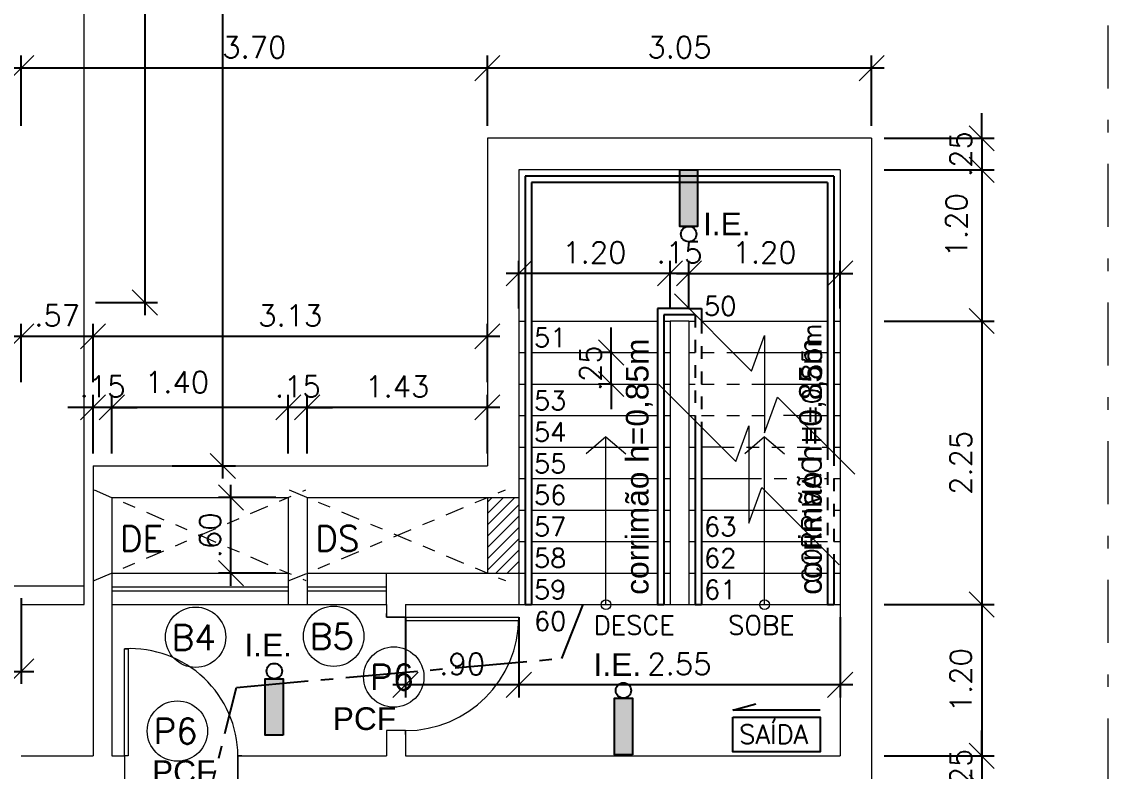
# Model space of a CAD drawing. Header units: millimetres. Extents: x 521 to 1055, y 261 to 520.
# Drawn here: x 581.69 to 590.32, y 403.77 to 409.72 of the extents above; entities that cross this region are included whole.
import ezdxf

# ---------------------------------------------------------------- set-up
doc = ezdxf.new("R2010")
doc.units = ezdxf.units.MM
for name, pattern in [('CENTER2', [28.575, 19.05, -3.175, 3.175, -3.175]), ('CONTINU', [0]), ('DASHDOT', [1, 0.5, -0.25, 0, -0.25]), ('DASHDOTX2', [2, 1, -0.5, 0, -0.5])]:
    doc.linetypes.add(name, pattern=pattern)
doc.layers.add('0.1', color=8, linetype='Continuous', lineweight=13)
doc.layers.add('ppci', color=8, linetype='Continuous')
doc.styles.add('80X50', font='romans.shx')
doc.styles.add('ROMANS', font='romans')
doc.styles.get("Standard").update_dxf_attribs({"font": 'romans.shx'})
doc.styles.add('STYLE1', font='sanss___.ttf')
doc.dimstyles.new('Fares Eng - 50', dxfattribs={"dimscale": 2, "dimtxt": 0.085, "dimasz": 0.1, "dimexe": 0.05, "dimexo": 0.05, "dimgap": 0.04, "dimtad": 1, "dimzin": 4, "dimdsep": 46, "dimtxsty": 'ROMANS', "dimblk1": 'OBLIQUE', "dimblk2": 'OBLIQUE', "dimsah": 1, "dimcen": 0.05, "dimdle": 0.05, "dimclrd": 8, "dimclre": 8, "dimclrt": 8, "dimaunit": 1, "dimadec": 0, "dimazin": 0, "dimtfac": 1, "dimtix": 1, "dimtmove": 2, "dimatfit": 0, "dimldrblk": 'OPEN90', "dimfxl": 1, "dimtolj": 1, "dimtzin": 0, "dimarcsym": 0})

# ---------------------------------------------------------------- blocks, each defined once
blk = doc.blocks.new('P90')
for points in [[(0.075, 0.93), (0.075, 0.9), (-0.075, 0.9), (-0.075, 0.93)], [(0.075, -0.03), (0.075, 0), (-0.075, 0), (-0.075, -0.03)]]:
    blk.add_lwpolyline(points)
blk.add_lwpolyline([(0.975, 0.87), (0.075, 0.87), (0.075, 0.9), (0.975, 0.9)], close=True)
at = {"color": 8}
blk.add_arc((0.075, 0.9), 0.9, 270, 0, dxfattribs=at)
blk = doc.blocks.new('_OBLIQUE')
at = {"color": 0, "linetype": 'ByBlock'}
blk.add_line((-0.5, -0.5), (0.5, 0.5), dxfattribs=at)
blk = doc.blocks.new('*D858')
at = {"layer": '0.1', "color": 8, "linetype": 'CONTINU', "lineweight": -2, "transparency": 16777216}
for p, q in [((589.3113, 408.7965), (589.3113, 408.9965)), ((588.5377, 408.7965), (589.4113, 408.7965)), ((589.3113, 408.7965), (589.3113, 408.5465)), ((588.5377, 408.5465), (589.4113, 408.5465)), ((589.3113, 408.5465), (589.3113, 408.3465))]:
    blk.add_line(p, q, dxfattribs=at)
at = {"layer": 'DEFPOINTS', "color": 0, "linetype": 'CONTINU', "lineweight": -2, "transparency": 16777216}
for p in [(588.4377, 408.7965), (588.4377, 408.5465), (589.3113, 408.5465)]:
    blk.add_point(p, dxfattribs=at)
at = {"layer": '0.1', "color": 8, "linetype": 'CONTINU', "lineweight": -2, "transparency": 16777216, "xscale": 0.2, "yscale": 0.2, "zscale": 0.2}
for p, rotation in [((589.3113, 408.7965), 270), ((589.3113, 408.5465), 90)]:
    blk.add_blockref('_OBLIQUE', p, dxfattribs=dict(at, rotation=rotation))
at = {"layer": '0.1', "color": 8, "linetype": 'CONTINU', "transparency": 16777216, "insert": (589.1463, 408.6715), "char_height": 0.17, "attachment_point": 5, "rotation": 90, "style": 'ROMANS'}
blk.add_mtext('\\A1;.25', dxfattribs=at)
blk = doc.blocks.new('_Open90')
at = {"color": 0, "linetype": 'ByBlock', "lineweight": -2}
for p, q in [((-0.5, 0.5), (0, 0)), ((0, 0), (-1, 0)), ((0, 0), (-0.5, -0.5))]:
    blk.add_line(p, q, dxfattribs=at)
blk = doc.blocks.new('*D859')
at = {"layer": '0.1', "color": 8, "linetype": 'CONTINU', "lineweight": -2, "transparency": 16777216}
for p, q in [((589.3113, 408.6465), (589.3113, 407.2465)), ((588.5377, 408.5465), (589.4113, 408.5465)), ((588.5377, 407.3465), (589.4113, 407.3465))]:
    blk.add_line(p, q, dxfattribs=at)
at = {"layer": 'DEFPOINTS', "color": 0, "linetype": 'CONTINU', "lineweight": -2, "transparency": 16777216}
for p in [(588.4377, 408.5465), (588.4377, 407.3465), (589.3113, 407.3465)]:
    blk.add_point(p, dxfattribs=at)
at = {"layer": '0.1', "color": 8, "linetype": 'CONTINU', "lineweight": -2, "transparency": 16777216, "xscale": 0.2, "yscale": 0.2, "zscale": 0.2}
for p, rotation in [((589.3113, 408.5465), 90), ((589.3113, 407.3465), 270)]:
    blk.add_blockref('_OBLIQUE', p, dxfattribs=dict(at, rotation=rotation))
at = {"layer": '0.1', "color": 8, "linetype": 'CONTINU', "transparency": 16777216, "insert": (589.1113, 408.1062), "char_height": 0.17, "attachment_point": 5, "rotation": 90, "style": 'ROMANS'}
blk.add_mtext('\\A1;1.20', dxfattribs=at)
blk = doc.blocks.new('*D860')
at = {"layer": '0.1', "color": 8, "linetype": 'CONTINU', "lineweight": -2, "transparency": 16777216}
for p, q in [((589.3113, 407.4465), (589.3113, 404.9965)), ((588.5377, 407.3465), (589.4113, 407.3465)), ((588.5377, 405.0965), (589.4113, 405.0965))]:
    blk.add_line(p, q, dxfattribs=at)
at = {"layer": 'DEFPOINTS', "color": 0, "linetype": 'CONTINU', "lineweight": -2, "transparency": 16777216}
for p in [(588.4377, 407.3465), (588.4377, 405.0965), (589.3113, 405.0965)]:
    blk.add_point(p, dxfattribs=at)
at = {"layer": '0.1', "color": 8, "linetype": 'CONTINU', "lineweight": -2, "transparency": 16777216, "xscale": 0.2, "yscale": 0.2, "zscale": 0.2}
for p, rotation in [((589.3113, 407.3465), 90), ((589.3113, 405.0965), 270)]:
    blk.add_blockref('_OBLIQUE', p, dxfattribs=dict(at, rotation=rotation))
at = {"layer": '0.1', "color": 8, "linetype": 'CONTINU', "transparency": 16777216, "insert": (589.1463, 406.2215), "char_height": 0.17, "attachment_point": 5, "rotation": 90, "style": 'ROMANS'}
blk.add_mtext('\\A1;2.25', dxfattribs=at)
blk = doc.blocks.new('*D861')
at = {"layer": '0.1', "color": 8, "linetype": 'CONTINU', "lineweight": -2, "transparency": 16777216}
for p, q in [((589.3113, 405.1965), (589.3113, 403.7965)), ((588.5377, 405.0965), (589.4113, 405.0965)), ((588.5377, 403.8965), (589.4113, 403.8965))]:
    blk.add_line(p, q, dxfattribs=at)
at = {"layer": 'DEFPOINTS', "color": 0, "linetype": 'CONTINU', "lineweight": -2, "transparency": 16777216}
for p in [(588.4377, 405.0965), (588.4377, 403.8965), (589.3113, 403.8965)]:
    blk.add_point(p, dxfattribs=at)
at = {"layer": '0.1', "color": 8, "linetype": 'CONTINU', "lineweight": -2, "transparency": 16777216, "xscale": 0.2, "yscale": 0.2, "zscale": 0.2}
for p, rotation in [((589.3113, 405.0965), 90), ((589.3113, 403.8965), 270)]:
    blk.add_blockref('_OBLIQUE', p, dxfattribs=dict(at, rotation=rotation))
at = {"layer": '0.1', "color": 8, "linetype": 'CONTINU', "transparency": 16777216, "insert": (589.1463, 404.4965), "char_height": 0.17, "attachment_point": 5, "rotation": 90, "style": 'ROMANS'}
blk.add_mtext('\\A1;1.20', dxfattribs=at)
blk = doc.blocks.new('*D862')
at = {"layer": '0.1', "color": 8, "linetype": 'CONTINU', "lineweight": -2, "transparency": 16777216}
for p, q in [((589.3113, 403.8965), (589.3113, 404.0965)), ((588.5377, 403.8965), (589.4113, 403.8965)), ((589.3113, 403.8965), (589.3113, 403.6465)), ((588.5377, 403.6465), (589.4113, 403.6465)), ((589.3113, 403.6465), (589.3113, 403.4465))]:
    blk.add_line(p, q, dxfattribs=at)
at = {"layer": 'DEFPOINTS', "color": 0, "linetype": 'CONTINU', "lineweight": -2, "transparency": 16777216}
for p in [(588.4377, 403.8965), (588.4377, 403.6465), (589.3113, 403.6465)]:
    blk.add_point(p, dxfattribs=at)
at = {"layer": '0.1', "color": 8, "linetype": 'CONTINU', "lineweight": -2, "transparency": 16777216, "xscale": 0.2, "yscale": 0.2, "zscale": 0.2}
for p, rotation in [((589.3113, 403.8965), 270), ((589.3113, 403.6465), 90)]:
    blk.add_blockref('_OBLIQUE', p, dxfattribs=dict(at, rotation=rotation))
at = {"layer": '0.1', "color": 8, "linetype": 'CONTINU', "transparency": 16777216, "insert": (589.1463, 403.7715), "char_height": 0.17, "attachment_point": 5, "rotation": 90, "style": 'ROMANS'}
blk.add_mtext('\\A1;.25', dxfattribs=at)
blk = doc.blocks.new('*D970')
at = {"layer": '0.1', "color": 8, "linetype": 'CONTINU', "lineweight": -2, "transparency": 16777216}
for p, q in [((585.6377, 407.4465), (585.6377, 407.825)), ((586.8377, 407.4465), (586.8377, 407.825)), ((586.9377, 407.725), (585.5377, 407.725))]:
    blk.add_line(p, q, dxfattribs=at)
at = {"layer": 'DEFPOINTS', "color": 0, "linetype": 'CONTINU', "lineweight": -2, "transparency": 16777216}
for p in [(585.6377, 407.725), (585.6377, 407.3465), (586.8377, 407.3465)]:
    blk.add_point(p, dxfattribs=at)
at = {"layer": '0.1', "color": 8, "linetype": 'CONTINU', "lineweight": -2, "transparency": 16777216, "xscale": 0.2, "yscale": 0.2, "zscale": 0.2, "rotation": 180}
blk.add_blockref('_OBLIQUE', (585.6377, 407.725), dxfattribs=at)
at = {"layer": '0.1', "color": 8, "linetype": 'CONTINU', "lineweight": -2, "transparency": 16777216, "xscale": 0.2, "yscale": 0.2, "zscale": 0.2}
blk.add_blockref('_OBLIQUE', (586.8377, 407.725), dxfattribs=at)
at = {"layer": '0.1', "color": 8, "linetype": 'CONTINU', "transparency": 16777216, "insert": (586.2377, 407.89), "char_height": 0.17, "attachment_point": 5, "style": 'ROMANS'}
blk.add_mtext('\\A1;1.20', dxfattribs=at)
blk = doc.blocks.new('*D971')
at = {"layer": '0.1', "color": 8, "linetype": 'CONTINU', "lineweight": -2, "transparency": 16777216}
for p, q in [((586.8377, 407.4465), (586.8377, 407.825)), ((586.9877, 407.4465), (586.9877, 407.825)), ((586.8377, 407.725), (586.6377, 407.725)), ((586.9877, 407.725), (586.8377, 407.725)), ((586.9877, 407.725), (587.1877, 407.725))]:
    blk.add_line(p, q, dxfattribs=at)
at = {"layer": 'DEFPOINTS', "color": 0, "linetype": 'CONTINU', "lineweight": -2, "transparency": 16777216}
for p in [(586.8377, 407.725), (586.8377, 407.3465), (586.9877, 407.3465)]:
    blk.add_point(p, dxfattribs=at)
at = {"layer": '0.1', "color": 8, "linetype": 'CONTINU', "lineweight": -2, "transparency": 16777216, "xscale": 0.2, "yscale": 0.2, "zscale": 0.2}
blk.add_blockref('_OBLIQUE', (586.8377, 407.725), dxfattribs=at)
at = {"layer": '0.1', "color": 8, "linetype": 'CONTINU', "lineweight": -2, "transparency": 16777216, "xscale": 0.2, "yscale": 0.2, "zscale": 0.2, "rotation": 180}
blk.add_blockref('_OBLIQUE', (586.9877, 407.725), dxfattribs=at)
at = {"layer": '0.1', "color": 8, "linetype": 'CONTINU', "transparency": 16777216, "insert": (586.9127, 407.89), "char_height": 0.17, "attachment_point": 5, "style": 'ROMANS'}
blk.add_mtext('\\A1;.15', dxfattribs=at)
blk = doc.blocks.new('*D972')
at = {"layer": '0.1', "color": 8, "linetype": 'CONTINU', "lineweight": -2, "transparency": 16777216}
for p, q in [((586.9877, 407.4465), (586.9877, 407.825)), ((588.1877, 407.4465), (588.1877, 407.825)), ((586.8877, 407.725), (588.2877, 407.725))]:
    blk.add_line(p, q, dxfattribs=at)
at = {"layer": 'DEFPOINTS', "color": 0, "linetype": 'CONTINU', "lineweight": -2, "transparency": 16777216}
for p in [(588.1877, 407.725), (586.9877, 407.3465), (588.1877, 407.3465)]:
    blk.add_point(p, dxfattribs=at)
at = {"layer": '0.1', "color": 8, "linetype": 'CONTINU', "lineweight": -2, "transparency": 16777216, "xscale": 0.2, "yscale": 0.2, "zscale": 0.2, "rotation": 180}
blk.add_blockref('_OBLIQUE', (586.9877, 407.725), dxfattribs=at)
at = {"layer": '0.1', "color": 8, "linetype": 'CONTINU', "lineweight": -2, "transparency": 16777216, "xscale": 0.2, "yscale": 0.2, "zscale": 0.2}
blk.add_blockref('_OBLIQUE', (588.1877, 407.725), dxfattribs=at)
at = {"layer": '0.1', "color": 8, "linetype": 'CONTINU', "transparency": 16777216, "insert": (587.5877, 407.89), "char_height": 0.17, "attachment_point": 5, "style": 'ROMANS'}
blk.add_mtext('\\A1;1.20', dxfattribs=at)
blk = doc.blocks.new('*D868')
at = {"layer": '0.1', "color": 8, "lineweight": -2, "transparency": 16777216}
for p, q in [((586.3708, 407.0965), (586.3708, 407.2965)), ((586.3782, 407.0965), (586.2708, 407.0965)), ((586.3708, 406.8465), (586.3708, 407.0965)), ((586.3782, 406.8465), (586.2708, 406.8465)), ((586.3708, 406.8465), (586.3708, 406.6465))]:
    blk.add_line(p, q, dxfattribs=at)
at = {"layer": 'DEFPOINTS', "color": 0, "lineweight": -2, "transparency": 16777216}
for p in [(586.3708, 407.0965), (586.4782, 407.0965), (586.4782, 406.8465)]:
    blk.add_point(p, dxfattribs=at)
at = {"layer": '0.1', "color": 8, "lineweight": -2, "transparency": 16777216, "xscale": 0.2, "yscale": 0.2, "zscale": 0.2}
for p, rotation in [((586.3708, 407.0965), 270), ((586.3708, 406.8465), 90)]:
    blk.add_blockref('_OBLIQUE', p, dxfattribs=dict(at, rotation=rotation))
at = {"layer": '0.1', "color": 8, "transparency": 16777216, "insert": (586.2058, 406.9715), "char_height": 0.17, "attachment_point": 5, "rotation": 90, "style": 'ROMANS'}
blk.add_mtext('\\A1;.25', dxfattribs=at)
blk = doc.blocks.new('*D973')
at = {"layer": '0.1', "color": 8, "linetype": 'CONTINU', "lineweight": -2, "transparency": 16777216}
for p, q in [((585.6377, 404.9965), (585.6377, 404.36)), ((588.1877, 404.9965), (588.1877, 404.36)), ((588.2877, 404.46), (585.5377, 404.46))]:
    blk.add_line(p, q, dxfattribs=at)
at = {"layer": 'DEFPOINTS', "color": 0, "linetype": 'CONTINU', "lineweight": -2, "transparency": 16777216}
for p in [(585.6377, 405.0965), (588.1877, 405.0965), (585.6377, 404.46)]:
    blk.add_point(p, dxfattribs=at)
at = {"layer": '0.1', "color": 8, "linetype": 'CONTINU', "lineweight": -2, "transparency": 16777216, "xscale": 0.2, "yscale": 0.2, "zscale": 0.2, "rotation": 180}
blk.add_blockref('_OBLIQUE', (585.6377, 404.46), dxfattribs=at)
at = {"layer": '0.1', "color": 8, "linetype": 'CONTINU', "lineweight": -2, "transparency": 16777216, "xscale": 0.2, "yscale": 0.2, "zscale": 0.2}
blk.add_blockref('_OBLIQUE', (588.1877, 404.46), dxfattribs=at)
at = {"layer": '0.1', "color": 8, "linetype": 'CONTINU', "transparency": 16777216, "insert": (586.9127, 404.625), "char_height": 0.17, "attachment_point": 5, "style": 'ROMANS'}
blk.add_mtext('\\A1;2.55', dxfattribs=at)
blk = doc.blocks.new('*D974')
at = {"layer": '0.1', "color": 8, "linetype": 'CONTINU', "lineweight": -2, "transparency": 16777216}
for p, q in [((584.7377, 404.9965), (584.7377, 404.36)), ((585.6377, 404.9965), (585.6377, 404.36)), ((585.7377, 404.46), (584.6377, 404.46))]:
    blk.add_line(p, q, dxfattribs=at)
at = {"layer": 'DEFPOINTS', "color": 0, "linetype": 'CONTINU', "lineweight": -2, "transparency": 16777216}
for p in [(584.7377, 405.0965), (585.6377, 405.0965), (584.7377, 404.46)]:
    blk.add_point(p, dxfattribs=at)
at = {"layer": '0.1', "color": 8, "linetype": 'CONTINU', "lineweight": -2, "transparency": 16777216, "xscale": 0.2, "yscale": 0.2, "zscale": 0.2, "rotation": 180}
blk.add_blockref('_OBLIQUE', (584.7377, 404.46), dxfattribs=at)
at = {"layer": '0.1', "color": 8, "linetype": 'CONTINU', "lineweight": -2, "transparency": 16777216, "xscale": 0.2, "yscale": 0.2, "zscale": 0.2}
blk.add_blockref('_OBLIQUE', (585.6377, 404.46), dxfattribs=at)
at = {"layer": '0.1', "color": 8, "linetype": 'CONTINU', "transparency": 16777216, "insert": (585.1877, 404.625), "char_height": 0.17, "attachment_point": 5, "style": 'ROMANS'}
blk.add_mtext('\\A1;.90', dxfattribs=at)
blk = doc.blocks.new('P90 - parede 25cm')
for points in [[(-0.125, 0.93), (-0.125, 0.9), (0.125, 0.9), (0.125, 0.93)], [(-0.125, -0.03), (-0.125, 0), (0.125, 0), (0.125, -0.03)]]:
    blk.add_lwpolyline(points)
blk.add_lwpolyline([(-0.975, 0.03), (-0.125, 0.03), (-0.125, 0), (-0.975, 0)], close=True)
at = {"color": 8}
blk.add_arc((-0.1175, 0.0415), 0.8585, 90.50075, 182.77241, dxfattribs=at)
blk = doc.blocks.new('*D915')
at = {"layer": '0.1', "color": 8, "linetype": 'CONTINU', "lineweight": -2, "transparency": 16777216}
for p, q in [((580.6877, 405.1465), (580.6877, 404.4665)), ((581.6877, 405.1465), (581.6877, 404.4665)), ((580.5877, 404.5665), (581.7877, 404.5665))]:
    blk.add_line(p, q, dxfattribs=at)
at = {"layer": 'DEFPOINTS', "color": 0, "linetype": 'CONTINU', "lineweight": -2, "transparency": 16777216}
for p in [(580.6877, 405.2465), (581.6877, 405.2465), (581.6877, 404.5665)]:
    blk.add_point(p, dxfattribs=at)
at = {"layer": '0.1', "color": 8, "linetype": 'CONTINU', "lineweight": -2, "transparency": 16777216, "xscale": 0.2, "yscale": 0.2, "zscale": 0.2, "rotation": 180}
blk.add_blockref('_OBLIQUE', (580.6877, 404.5665), dxfattribs=at)
at = {"layer": '0.1', "color": 8, "linetype": 'CONTINU', "lineweight": -2, "transparency": 16777216, "xscale": 0.2, "yscale": 0.2, "zscale": 0.2}
blk.add_blockref('_OBLIQUE', (581.6877, 404.5665), dxfattribs=at)
at = {"layer": '0.1', "color": 8, "linetype": 'CONTINU', "transparency": 16777216, "insert": (581.1877, 404.7315), "char_height": 0.17, "attachment_point": 5, "style": 'ROMANS'}
blk.add_mtext('\\A1;1.00', dxfattribs=at)
blk = doc.blocks.new('*D932')
at = {"layer": '0.1', "color": 8, "linetype": 'CONTINU', "lineweight": -2, "transparency": 16777216}
for p, q in [((585.3877, 408.8965), (585.3877, 409.4536)), ((588.4377, 408.8965), (588.4377, 409.4536)), ((588.5377, 409.3536), (585.2877, 409.3536))]:
    blk.add_line(p, q, dxfattribs=at)
at = {"layer": 'DEFPOINTS', "color": 0, "linetype": 'CONTINU', "lineweight": -2, "transparency": 16777216}
for p in [(585.3877, 409.3536), (585.3877, 408.7965), (588.4377, 408.7965)]:
    blk.add_point(p, dxfattribs=at)
at = {"layer": '0.1', "color": 8, "linetype": 'CONTINU', "lineweight": -2, "transparency": 16777216, "xscale": 0.2, "yscale": 0.2, "zscale": 0.2, "rotation": 180}
blk.add_blockref('_OBLIQUE', (585.3877, 409.3536), dxfattribs=at)
at = {"layer": '0.1', "color": 8, "linetype": 'CONTINU', "lineweight": -2, "transparency": 16777216, "xscale": 0.2, "yscale": 0.2, "zscale": 0.2}
blk.add_blockref('_OBLIQUE', (588.4377, 409.3536), dxfattribs=at)
at = {"layer": '0.1', "color": 8, "linetype": 'CONTINU', "transparency": 16777216, "insert": (586.9127, 409.5186), "char_height": 0.17, "attachment_point": 5, "style": 'ROMANS'}
blk.add_mtext('\\A1;3.05', dxfattribs=at)
blk = doc.blocks.new('*D933')
at = {"layer": '0.1', "color": 8, "linetype": 'CONTINU', "lineweight": -2, "transparency": 16777216}
for p, q in [((581.6877, 408.8965), (581.6877, 409.4536)), ((585.3877, 408.8965), (585.3877, 409.4536)), ((585.4877, 409.3536), (581.5877, 409.3536))]:
    blk.add_line(p, q, dxfattribs=at)
at = {"layer": 'DEFPOINTS', "color": 0, "linetype": 'CONTINU', "lineweight": -2, "transparency": 16777216}
for p in [(581.6877, 409.3536), (581.6877, 408.7965), (585.3877, 408.7965)]:
    blk.add_point(p, dxfattribs=at)
at = {"layer": '0.1', "color": 8, "linetype": 'CONTINU', "lineweight": -2, "transparency": 16777216, "xscale": 0.2, "yscale": 0.2, "zscale": 0.2, "rotation": 180}
blk.add_blockref('_OBLIQUE', (581.6877, 409.3536), dxfattribs=at)
at = {"layer": '0.1', "color": 8, "linetype": 'CONTINU', "lineweight": -2, "transparency": 16777216, "xscale": 0.2, "yscale": 0.2, "zscale": 0.2}
blk.add_blockref('_OBLIQUE', (585.3877, 409.3536), dxfattribs=at)
at = {"layer": '0.1', "color": 8, "linetype": 'CONTINU', "transparency": 16777216, "insert": (583.5377, 409.5186), "char_height": 0.17, "attachment_point": 5, "style": 'ROMANS'}
blk.add_mtext('\\A1;3.70', dxfattribs=at)
blk = doc.blocks.new('*D993')
at = {"layer": '0.1', "color": 8, "lineweight": -2, "transparency": 16777216}
for p, q in [((583.9577, 406.2965), (583.9577, 406.7616)), ((585.3877, 406.2965), (585.3877, 406.7616)), ((585.4877, 406.6616), (583.8577, 406.6616))]:
    blk.add_line(p, q, dxfattribs=at)
at = {"layer": 'DEFPOINTS', "color": 0, "lineweight": -2, "transparency": 16777216}
for p in [(583.9577, 406.6616), (583.9577, 406.1965), (585.3877, 406.1965)]:
    blk.add_point(p, dxfattribs=at)
at = {"layer": '0.1', "color": 8, "lineweight": -2, "transparency": 16777216, "xscale": 0.2, "yscale": 0.2, "zscale": 0.2, "rotation": 180}
blk.add_blockref('_OBLIQUE', (583.9577, 406.6616), dxfattribs=at)
at = {"layer": '0.1', "color": 8, "lineweight": -2, "transparency": 16777216, "xscale": 0.2, "yscale": 0.2, "zscale": 0.2}
blk.add_blockref('_OBLIQUE', (585.3877, 406.6616), dxfattribs=at)
at = {"layer": '0.1', "color": 8, "transparency": 16777216, "insert": (584.6727, 406.8266), "char_height": 0.17, "attachment_point": 5, "style": 'ROMANS'}
blk.add_mtext('\\A1;1.43', dxfattribs=at)
blk = doc.blocks.new('*D934')
at = {"layer": '0.1', "color": 8, "linetype": 'CONTINU', "lineweight": -2, "transparency": 16777216}
for p, q in [((583.8077, 406.2965), (583.8077, 406.7616)), ((583.9577, 406.2965), (583.9577, 406.7616)), ((583.8077, 406.6616), (583.6077, 406.6616)), ((583.9577, 406.6616), (583.8077, 406.6616)), ((583.9577, 406.6616), (584.1577, 406.6616))]:
    blk.add_line(p, q, dxfattribs=at)
at = {"layer": 'DEFPOINTS', "color": 0, "linetype": 'CONTINU', "lineweight": -2, "transparency": 16777216}
for p in [(583.8077, 406.6616), (583.8077, 406.1965), (583.9577, 406.1965)]:
    blk.add_point(p, dxfattribs=at)
at = {"layer": '0.1', "color": 8, "linetype": 'CONTINU', "lineweight": -2, "transparency": 16777216, "xscale": 0.2, "yscale": 0.2, "zscale": 0.2}
blk.add_blockref('_OBLIQUE', (583.8077, 406.6616), dxfattribs=at)
at = {"layer": '0.1', "color": 8, "linetype": 'CONTINU', "lineweight": -2, "transparency": 16777216, "xscale": 0.2, "yscale": 0.2, "zscale": 0.2, "rotation": 180}
blk.add_blockref('_OBLIQUE', (583.9577, 406.6616), dxfattribs=at)
at = {"layer": '0.1', "color": 8, "linetype": 'CONTINU', "transparency": 16777216, "insert": (583.8827, 406.8266), "char_height": 0.17, "attachment_point": 5, "style": 'ROMANS'}
blk.add_mtext('\\A1;.15', dxfattribs=at)
blk = doc.blocks.new('*D935')
at = {"layer": '0.1', "color": 8, "linetype": 'CONTINU', "lineweight": -2, "transparency": 16777216}
for p, q in [((582.4077, 406.2965), (582.4077, 406.7616)), ((583.8077, 406.2965), (583.8077, 406.7616)), ((583.9077, 406.6616), (582.3077, 406.6616))]:
    blk.add_line(p, q, dxfattribs=at)
at = {"layer": 'DEFPOINTS', "color": 0, "linetype": 'CONTINU', "lineweight": -2, "transparency": 16777216}
for p in [(582.4077, 406.6616), (582.4077, 406.1965), (583.8077, 406.1965)]:
    blk.add_point(p, dxfattribs=at)
at = {"layer": '0.1', "color": 8, "linetype": 'CONTINU', "lineweight": -2, "transparency": 16777216, "xscale": 0.2, "yscale": 0.2, "zscale": 0.2, "rotation": 180}
blk.add_blockref('_OBLIQUE', (582.4077, 406.6616), dxfattribs=at)
at = {"layer": '0.1', "color": 8, "linetype": 'CONTINU', "lineweight": -2, "transparency": 16777216, "xscale": 0.2, "yscale": 0.2, "zscale": 0.2}
blk.add_blockref('_OBLIQUE', (583.8077, 406.6616), dxfattribs=at)
at = {"layer": '0.1', "color": 8, "linetype": 'CONTINU', "transparency": 16777216, "insert": (582.9242, 406.8616), "char_height": 0.17, "attachment_point": 5, "style": 'ROMANS'}
blk.add_mtext('\\A1;1.40', dxfattribs=at)
blk = doc.blocks.new('*D994')
at = {"layer": '0.1', "color": 8, "linetype": 'CONTINU', "lineweight": -2, "transparency": 16777216}
for p, q in [((582.2577, 406.2965), (582.2577, 406.7616)), ((582.4077, 406.2965), (582.4077, 406.7616)), ((582.2577, 406.6616), (582.0577, 406.6616)), ((582.4077, 406.6616), (582.2577, 406.6616)), ((582.4077, 406.6616), (582.6077, 406.6616))]:
    blk.add_line(p, q, dxfattribs=at)
at = {"layer": 'DEFPOINTS', "color": 0, "linetype": 'CONTINU', "lineweight": -2, "transparency": 16777216}
for p in [(582.2577, 406.6616), (582.2577, 406.1965), (582.4077, 406.1965)]:
    blk.add_point(p, dxfattribs=at)
at = {"layer": '0.1', "color": 8, "linetype": 'CONTINU', "lineweight": -2, "transparency": 16777216, "xscale": 0.2, "yscale": 0.2, "zscale": 0.2}
blk.add_blockref('_OBLIQUE', (582.2577, 406.6616), dxfattribs=at)
at = {"layer": '0.1', "color": 8, "linetype": 'CONTINU', "lineweight": -2, "transparency": 16777216, "xscale": 0.2, "yscale": 0.2, "zscale": 0.2, "rotation": 180}
blk.add_blockref('_OBLIQUE', (582.4077, 406.6616), dxfattribs=at)
at = {"layer": '0.1', "color": 8, "linetype": 'CONTINU', "transparency": 16777216, "insert": (582.3327, 406.8266), "char_height": 0.17, "attachment_point": 5, "style": 'ROMANS'}
blk.add_mtext('\\A1;.15', dxfattribs=at)
blk = doc.blocks.new('*D939')
at = {"layer": '0.1', "color": 8, "linetype": 'CONTINU', "lineweight": -2, "transparency": 16777216}
for p, q in [((582.2577, 406.8616), (582.2577, 407.3247)), ((585.3877, 406.8616), (585.3877, 407.3247)), ((585.4877, 407.2247), (582.1577, 407.2247))]:
    blk.add_line(p, q, dxfattribs=at)
at = {"layer": 'DEFPOINTS', "color": 0, "linetype": 'CONTINU', "lineweight": -2, "transparency": 16777216}
for p in [(582.2577, 407.2247), (582.2577, 406.7616), (585.3877, 406.7616)]:
    blk.add_point(p, dxfattribs=at)
at = {"layer": '0.1', "color": 8, "linetype": 'CONTINU', "lineweight": -2, "transparency": 16777216, "xscale": 0.2, "yscale": 0.2, "zscale": 0.2, "rotation": 180}
blk.add_blockref('_OBLIQUE', (582.2577, 407.2247), dxfattribs=at)
at = {"layer": '0.1', "color": 8, "linetype": 'CONTINU', "lineweight": -2, "transparency": 16777216, "xscale": 0.2, "yscale": 0.2, "zscale": 0.2}
blk.add_blockref('_OBLIQUE', (585.3877, 407.2247), dxfattribs=at)
at = {"layer": '0.1', "color": 8, "linetype": 'CONTINU', "transparency": 16777216, "insert": (583.8227, 407.3897), "char_height": 0.17, "attachment_point": 5, "style": 'ROMANS'}
blk.add_mtext('\\A1;3.13', dxfattribs=at)
blk = doc.blocks.new('*D940')
at = {"layer": '0.1', "color": 8, "linetype": 'CONTINU', "lineweight": -2, "transparency": 16777216}
for p, q in [((581.6877, 406.8616), (581.6877, 407.3247)), ((582.2577, 406.8616), (582.2577, 407.3247)), ((582.3577, 407.2247), (581.5877, 407.2247))]:
    blk.add_line(p, q, dxfattribs=at)
at = {"layer": 'DEFPOINTS', "color": 0, "linetype": 'CONTINU', "lineweight": -2, "transparency": 16777216}
for p in [(581.6877, 407.2247), (581.6877, 406.7616), (582.2577, 406.7616)]:
    blk.add_point(p, dxfattribs=at)
at = {"layer": '0.1', "color": 8, "linetype": 'CONTINU', "lineweight": -2, "transparency": 16777216, "xscale": 0.2, "yscale": 0.2, "zscale": 0.2, "rotation": 180}
blk.add_blockref('_OBLIQUE', (581.6877, 407.2247), dxfattribs=at)
at = {"layer": '0.1', "color": 8, "linetype": 'CONTINU', "lineweight": -2, "transparency": 16777216, "xscale": 0.2, "yscale": 0.2, "zscale": 0.2}
blk.add_blockref('_OBLIQUE', (582.2577, 407.2247), dxfattribs=at)
at = {"layer": '0.1', "color": 8, "linetype": 'CONTINU', "transparency": 16777216, "insert": (581.9727, 407.3897), "char_height": 0.17, "attachment_point": 5, "style": 'ROMANS'}
blk.add_mtext('\\A1;.57', dxfattribs=at)
blk = doc.blocks.new('*D1003')
at = {"layer": '0.1', "color": 8, "lineweight": -2, "transparency": 16777216}
for p, q in [((583.2879, 406.0965), (583.2879, 424.3465)), ((582.8865, 424.2465), (583.3879, 424.2465)), ((582.8865, 406.1965), (583.3879, 406.1965))]:
    blk.add_line(p, q, dxfattribs=at)
at = {"layer": 'DEFPOINTS', "color": 0, "lineweight": -2, "transparency": 16777216}
for p in [(582.7865, 424.2465), (583.2879, 424.2465), (582.7865, 406.1965)]:
    blk.add_point(p, dxfattribs=at)
at = {"layer": '0.1', "color": 8, "lineweight": -2, "transparency": 16777216, "xscale": 0.2, "yscale": 0.2, "zscale": 0.2}
for p, rotation in [((583.2879, 424.2465), 90), ((583.2879, 406.1965), 270)]:
    blk.add_blockref('_OBLIQUE', p, dxfattribs=dict(at, rotation=rotation))
at = {"layer": '0.1', "color": 8, "transparency": 16777216, "insert": (583.1229, 415.2215), "char_height": 0.17, "attachment_point": 5, "rotation": 90, "style": 'ROMANS'}
blk.add_mtext('\\A1;18.05', dxfattribs=at)
blk = doc.blocks.new('*D1062')
at = {"layer": '0.1', "color": 8, "linetype": 'CONTINU', "lineweight": -2, "transparency": 16777216}
for p, q in [((582.6692, 411.7965), (582.6692, 407.3936)), ((582.2877, 411.6965), (582.7692, 411.6965)), ((582.2775, 407.4936), (582.7692, 407.4936))]:
    blk.add_line(p, q, dxfattribs=at)
at = {"layer": 'DEFPOINTS', "color": 0, "linetype": 'CONTINU', "lineweight": -2, "transparency": 16777216}
for p in [(582.1877, 411.6965), (582.1775, 407.4936), (582.6692, 407.4936)]:
    blk.add_point(p, dxfattribs=at)
at = {"layer": '0.1', "color": 8, "linetype": 'CONTINU', "lineweight": -2, "transparency": 16777216, "xscale": 0.2, "yscale": 0.2, "zscale": 0.2}
for p, rotation in [((582.6692, 411.6965), 90), ((582.6692, 407.4936), 270)]:
    blk.add_blockref('_OBLIQUE', p, dxfattribs=dict(at, rotation=rotation))
at = {"layer": '0.1', "color": 8, "linetype": 'CONTINU', "transparency": 16777216, "insert": (582.4692, 410.0786), "char_height": 0.17, "attachment_point": 5, "rotation": 90, "style": 'ROMANS'}
blk.add_mtext('\\A1;4.20', dxfattribs=at)
blk = doc.blocks.new('*D2473')
at = {"layer": '0.1', "color": 8, "linetype": 'CONTINU', "lineweight": -2, "transparency": 16777216}
for p, q in [((583.3523, 405.2465), (583.3523, 406.0465)), ((583.7077, 405.9465), (583.2523, 405.9465)), ((583.7077, 405.3465), (583.2523, 405.3465))]:
    blk.add_line(p, q, dxfattribs=at)
at = {"layer": 'DEFPOINTS', "color": 0, "linetype": 'CONTINU', "lineweight": -2, "transparency": 16777216}
for p in [(583.3523, 405.9465), (583.8077, 405.9465), (583.8077, 405.3465)]:
    blk.add_point(p, dxfattribs=at)
at = {"layer": '0.1', "color": 8, "linetype": 'CONTINU', "lineweight": -2, "transparency": 16777216, "xscale": 0.2, "yscale": 0.2, "zscale": 0.2}
for p, rotation in [((583.3523, 405.9465), 90), ((583.3523, 405.3465), 270)]:
    blk.add_blockref('_OBLIQUE', p, dxfattribs=dict(at, rotation=rotation))
at = {"layer": '0.1', "color": 8, "linetype": 'CONTINU', "transparency": 16777216, "insert": (583.1873, 405.6465), "char_height": 0.17, "attachment_point": 5, "rotation": 90, "style": 'ROMANS'}
blk.add_mtext('\\A1;.60', dxfattribs=at)
blk = doc.blocks.new('SAIDA')
at = {"layer": 'ppci', "color": 10, "linetype": 'CONTINU'}
for p, q in [((606.3494, 490.7845), (606.5313, 490.8355)), ((607.0434, 490.7845), (606.3494, 490.7845))]:
    blk.add_line(p, q, dxfattribs=at)
blk.add_lwpolyline([(606.3494, 490.7295), (607.0434, 490.7295), (607.0434, 490.4547), (606.3494, 490.4547)], close=True, dxfattribs=at)
at = {"layer": 'ppci', "color": 10}
blk.add_text('SAÍDA', height=0.15, dxfattribs=at).set_placement((606.4001, 490.5171))

msp = doc.modelspace()

# ---------------------------------------------------------------- hatches: boundary and pattern name
at = {"layer": '0.1', "linetype": 'CONTINU'}
h = msp.add_hatch(dxfattribs=at)
h.set_pattern_fill('ANSI31', color=8, scale=0.02, style=0)
h.set_pattern_definition([(45, (-135.18863, 0), (-0.0449012806, 0.0449012806), [])])
h.paths.add_polyline_path([(585.63774, 405.94649), (585.38774, 405.94649), (585.38774, 405.34649), (585.63774, 405.34649)])
at = {"layer": 'ppci'}
for points in [[(586.91432, 408.09796), (587.05682, 408.09796), (587.05682, 408.54649), (586.91432, 408.54649)], [(583.7678, 404.50785), (583.6253, 404.50785), (583.6253, 404.05932), (583.7678, 404.05932)], [(586.5387, 404.35355), (586.39621, 404.35355), (586.39621, 403.90502), (586.5387, 403.90502)]]:
    msp.add_hatch(color=10, dxfattribs=at).paths.add_polyline_path(points)

# ---------------------------------------------------------------- linework, layer by layer
at = {"layer": '0.1', "color": 8, "linetype": 'DASHDOTX2', "ltscale": 0.5}
msp.add_line((590.3161, 365.19275), (590.3161, 428.20423), dxfattribs=at)
at = {"layer": '0.1', "color": 8, "linetype": 'CONTINU'}
for p, q in [((582.18774, 405.24649), (582.18774, 423.09649)), ((587.2455, 406.34649), (587.08774, 406.34649))]:
    msp.add_line(p, q, dxfattribs=at)
at = {"layer": '0.1', "color": 7}
for p, q in [((585.38774, 408.79649), (585.38774, 406.19649)), ((588.43774, 408.79649), (585.38774, 408.79649)), ((588.43774, 408.79649), (588.43774, 397.19649)), ((585.63774, 408.54649), (585.63774, 405.94649)), ((588.18774, 408.54649), (585.63774, 408.54649)), ((588.18774, 408.54649), (588.18774, 403.89649)), ((586.83774, 407.34649), (586.83774, 405.09649)), ((586.98774, 407.34649), (586.83774, 407.34649)), ((586.98774, 407.34649), (586.98774, 405.09649)), ((585.63774, 406.34495), (585.63774, 405.94649)), ((582.25774, 406.19649), (582.25774, 403.89649)), ((582.25774, 406.19649), (585.38774, 406.19649)), ((582.25774, 406.19649), (585.38774, 406.19649)), ((582.25774, 406.19649), (582.25774, 405.04649)), ((582.40774, 405.94649), (582.40774, 405.09649)), ((582.40774, 405.94649), (583.80774, 405.94649)), ((583.80774, 405.94649), (583.80774, 405.09649)), ((583.95774, 405.94649), (585.63774, 405.94649)), ((583.95774, 405.94649), (583.95774, 405.34649)), ((585.38774, 405.94649), (585.38774, 405.34649)), ((585.63774, 405.94649), (585.63774, 405.34649)), ((583.95774, 405.34649), (583.95774, 405.09649)), ((584.58774, 405.34649), (585.63774, 405.34649)), ((584.58774, 405.09649), (584.58774, 405.34649)), ((585.63774, 405.34649), (585.63774, 405.09649)), ((581.43774, 405.24649), (582.18774, 405.24649)), ((582.18774, 405.09649), (582.18774, 405.24649)), ((581.68774, 405.09649), (582.18774, 405.09649)), ((582.40774, 405.09649), (582.40774, 403.89649)), ((583.80774, 405.09649), (583.95774, 405.09649)), ((584.58774, 405.09649), (584.58774, 404.99649)), ((584.73774, 405.09649), (584.73774, 404.99649)), ((584.73774, 405.09649), (585.63774, 405.09649)), ((586.83774, 405.09649), (586.98774, 405.09649)), ((584.58774, 404.99649), (584.73774, 404.99649)), ((584.73774, 404.09649), (584.58774, 404.09649)), ((584.58774, 404.09649), (584.58774, 403.89649)), ((584.73774, 404.09649), (584.73774, 403.89649)), ((581.68774, 403.89649), (582.25774, 403.89649)), ((582.40774, 403.89649), (582.50774, 403.89649)), ((582.50774, 403.89649), (582.50774, 403.64649)), ((583.40774, 403.64649), (583.40774, 403.89649)), ((583.40774, 403.89649), (584.58774, 403.89649)), ((584.73774, 403.89649), (588.18774, 403.89649))]:
    msp.add_line(p, q, dxfattribs=at)
at = {"layer": '0.1', "color": 8}
for p, q in [((585.63774, 407.34649), (585.68774, 407.34649)), ((585.73774, 407.34649), (586.73774, 407.34649)), ((586.78774, 407.34649), (586.83774, 407.34649)), ((586.98774, 407.34649), (587.03774, 407.34649)), ((587.08774, 407.34649), (588.08774, 407.34649)), ((588.13774, 407.34649), (588.18774, 407.34649)), ((585.63774, 407.09649), (585.68774, 407.09649)), ((585.73774, 407.09649), (586.73774, 407.09649)), ((586.78774, 407.09649), (586.83774, 407.09649)), ((586.98774, 407.09649), (587.03774, 407.09649)), ((587.33776, 407.09649), (588.08774, 407.09649)), ((588.13774, 407.09649), (588.18774, 407.09649)), ((585.63774, 406.84649), (585.68774, 406.84649)), ((585.73774, 406.84649), (586.73774, 406.84649)), ((586.78774, 406.84649), (586.83774, 406.84649)), ((586.98774, 406.84649), (587.03774, 406.84649)), ((587.58774, 406.84651), (588.08774, 406.84651)), ((588.13774, 406.84649), (588.18774, 406.84649)), ((585.63774, 406.59649), (585.68774, 406.59649)), ((585.73774, 406.59649), (586.73774, 406.59649)), ((586.78774, 406.59649), (586.83774, 406.59649)), ((586.98774, 406.59649), (587.03774, 406.59649)), ((587.83776, 406.59649), (588.08774, 406.59649)), ((588.13774, 406.59649), (588.18774, 406.59649)), ((586.32907, 406.42788), (586.17166, 406.29313)), ((586.32907, 405.09649), (586.32907, 406.42788)), ((586.32907, 406.42788), (586.48648, 406.29313)), ((587.58774, 406.42788), (587.43033, 406.29313)), ((587.58774, 405.09649), (587.58774, 406.42788)), ((587.58774, 406.42788), (587.74515, 406.29313)), ((585.63774, 406.34649), (585.68774, 406.34649)), ((585.73774, 406.34649), (586.73774, 406.34649)), ((586.78774, 406.34649), (586.83774, 406.34649)), ((586.98774, 406.34649), (587.03774, 406.34649)), ((588.08774, 406.34651), (588.08774, 406.34649)), ((588.13774, 406.34649), (588.18774, 406.34649)), ((585.63774, 406.09649), (585.68774, 406.09649)), ((585.73774, 406.09649), (586.73774, 406.09649)), ((586.78774, 406.09649), (586.83774, 406.09649)), ((586.98774, 406.09649), (587.03774, 406.09649)), ((587.08774, 406.09649), (587.46378, 406.09649)), ((588.13774, 406.09649), (588.18774, 406.09649)), ((585.63774, 405.84649), (585.68774, 405.84649)), ((585.73774, 405.84649), (586.73774, 405.84649)), ((586.78774, 405.84649), (586.83774, 405.84649)), ((586.98774, 405.84649), (587.03774, 405.84649)), ((587.08774, 405.84649), (587.46378, 405.84649)), ((587.46378, 405.84649), (587.7455, 405.84649)), ((588.13774, 405.84649), (588.18774, 405.84649)), ((585.63774, 405.59649), (585.68774, 405.59649)), ((585.73774, 405.59649), (586.73774, 405.59649)), ((586.78774, 405.59649), (586.83774, 405.59649)), ((586.98774, 405.59649), (587.03774, 405.59649)), ((587.08774, 405.59649), (588.08774, 405.59649)), ((588.13774, 405.59649), (588.18774, 405.59649)), ((582.40774, 405.34649), (583.80774, 405.34649)), ((583.95774, 405.34649), (584.58774, 405.34649)), ((585.63774, 405.34649), (585.68774, 405.34649)), ((585.73774, 405.34649), (586.73774, 405.34649)), ((586.78774, 405.34649), (586.83774, 405.34649)), ((586.98774, 405.34649), (587.03774, 405.34649)), ((587.08774, 405.34649), (588.08774, 405.34649)), ((588.13774, 405.34649), (588.18774, 405.34649)), ((582.40774, 405.23649), (583.80774, 405.23649)), ((582.40774, 405.20649), (583.80774, 405.20649)), ((583.95774, 405.23649), (584.58774, 405.23649)), ((583.95774, 405.20649), (584.58774, 405.20649)), ((582.40774, 405.09649), (583.80774, 405.09649)), ((582.40774, 405.09649), (583.80774, 405.09649)), ((583.80774, 405.09649), (584.58774, 405.09649)), ((583.95774, 405.09649), (584.58774, 405.09649)), ((584.73774, 405.09649), (585.63774, 405.09649)), ((585.63774, 405.09649), (585.68774, 405.09649)), ((585.73774, 405.09649), (586.73774, 405.09649)), ((586.78774, 405.09649), (586.83774, 405.09649)), ((586.98774, 405.09649), (587.03774, 405.09649)), ((587.08774, 405.09649), (588.08774, 405.09649)), ((588.13774, 405.09649), (588.18774, 405.09649))]:
    msp.add_line(p, q, dxfattribs=at)
at = {"layer": '0.1', "color": 8, "linetype": 'DASHDOT', "ltscale": 0.2}
for p, q in [((587.08774, 407.09649), (587.33776, 407.09649)), ((587.08774, 406.84649), (587.58774, 406.84649)), ((587.08774, 406.59649), (587.63746, 406.59649)), ((587.83776, 406.59649), (587.63746, 406.59649)), ((587.2455, 406.34649), (588.08776, 406.34649)), ((587.46378, 406.09649), (588.08774, 406.09649)), ((587.7455, 405.84649), (588.08774, 405.84649))]:
    msp.add_line(p, q, dxfattribs=at)
at = {"layer": '0.1', "color": 8, "linetype": 'DASHDOT', "ltscale": 0.3}
for p, q in [((582.26774, 405.28649), (583.94774, 406.00649)), ((582.26774, 406.00649), (583.94774, 405.28649)), ((583.81474, 405.28649), (585.53074, 406.00649)), ((583.81474, 406.00649), (585.53074, 405.28649))]:
    msp.add_line(p, q, dxfattribs=at)
at = {"layer": '0.1', "color": 8}
for points in [[(586.8718, 407.56246), (587.48441, 406.94984), (587.58774, 407.23256), (587.58774, 406.84651), (587.58774, 406.46046), (587.69107, 406.74318), (588.30369, 406.13056)], [(586.74784, 406.84415), (587.36045, 406.23154), (587.46378, 406.51425), (587.46378, 406.12821), (587.46378, 405.74216), (587.56711, 406.02487), (588.17973, 405.41226)]]:
    msp.add_lwpolyline(points, dxfattribs=at)
for centre, radius in [((584.16777, 404.84518), 0.23964), ((586.32907, 405.09649), 0.03865), ((587.58774, 405.09649), 0.03865), ((583.0717, 404.83758), 0.23964), ((584.64482, 404.52202), 0.23964), ((582.92718, 404.093), 0.23964)]:
    msp.add_circle(centre, radius, dxfattribs=at)
at = {"layer": 'ppci', "color": 10}
for p, q in [((585.68774, 408.49649), (585.68774, 405.09649)), ((588.13774, 408.49649), (585.68774, 408.49649)), ((588.13774, 408.49649), (588.13774, 406.29651)), ((585.73774, 408.44649), (585.73774, 405.09649)), ((588.08774, 408.44649), (585.73774, 408.44649)), ((588.08774, 408.44649), (588.08774, 406.34651)), ((586.73774, 407.44649), (586.73774, 405.09649)), ((586.98776, 407.44649), (586.73774, 407.44649)), ((586.98776, 407.44649), (587.08774, 407.44649)), ((587.08774, 407.44649), (587.08774, 407.34649)), ((586.78774, 407.39649), (586.78774, 405.09649)), ((587.03774, 407.39649), (586.78774, 407.39649)), ((587.03774, 406.55425), (587.03774, 405.09649)), ((587.08774, 406.50425), (587.08774, 405.09649)), ((588.08774, 405.50425), (588.08774, 405.09649)), ((588.13774, 405.45425), (588.13774, 405.09649)), ((585.68774, 405.09649), (585.73774, 405.09649)), ((586.73774, 405.09649), (586.78774, 405.09649)), ((587.03774, 405.09649), (587.08774, 405.09649)), ((588.08774, 405.09649), (588.13774, 405.09649))]:
    msp.add_line(p, q, dxfattribs=at)
at = {"layer": 'ppci', "color": 8, "linetype": 'DASHDOT', "ltscale": 0.2}
for p, q in [((587.03774, 407.39649), (587.03774, 406.55425)), ((587.08774, 407.34649), (587.08774, 406.50425)), ((588.08774, 406.34649), (588.08774, 405.50425)), ((588.13774, 406.29651), (588.13774, 405.45425))]:
    msp.add_line(p, q, dxfattribs=at)
at = {"layer": 'ppci', "color": 10}
for points in [[(586.91432, 408.54649), (587.05682, 408.54649), (587.05682, 408.09796), (586.91432, 408.09796)], [(583.7678, 404.05932), (583.6253, 404.05932), (583.6253, 404.50785), (583.7678, 404.50785)], [(586.5387, 403.90502), (586.39621, 403.90502), (586.39621, 404.35355), (586.5387, 404.35355)]]:
    msp.add_lwpolyline(points, close=True, dxfattribs=at)
at = {"layer": 'ppci', "color": 10, "linetype": 'CENTER2', "lineweight": -2, "ltscale": 0.03}
msp.add_lwpolyline([(565.93774, 374.49649), (568.11976, 378.92144), (572.94494, 379.45558), (574.21368, 400.52147), (582.87876, 402.38245), (583.39612, 404.43977), (585.97843, 404.66988), (586.14891, 405.09649)], dxfattribs=at)
at = {"layer": 'ppci', "color": 10}
for centre in [(586.98557, 408.03678), (583.69655, 404.56903), (586.46746, 404.41473)]:
    msp.add_circle(centre, 0.06117, dxfattribs=at)

# ---------------------------------------------------------------- block references
at = {"layer": '0.1', "color": 8}
msp.add_blockref('P90', (584.66274, 404.09649), dxfattribs=at)
at = {"layer": '0.1', "color": 8, "rotation": 270}
msp.add_blockref('P90 - parede 25cm', (582.50774, 403.77149), dxfattribs=at)
at = {"layer": 'ppci', "color": 10, "linetype": 'CONTINU'}
msp.add_blockref('SAIDA', (-19.01342, -86.5255), dxfattribs=at)

# ---------------------------------------------------------------- texts
at = {"layer": '0.1', "color": 8, "style": '80X50'}
for s, p in [('50', (587.10754, 407.39038)), ('51', (585.75754, 407.14038)), ('53', (585.75754, 406.64038)), ('54', (585.75754, 406.39038)), ('55', (585.75754, 406.14038)), ('56', (585.75754, 405.89038)), ('57', (585.75754, 405.64038)), ('63', (587.10754, 405.64036)), ('58', (585.75754, 405.39038)), ('62', (587.10754, 405.39036)), ('59', (585.75754, 405.14038)), ('61', (587.10754, 405.14036)), ('60', (585.75754, 404.89038)), ('DESCE', (586.23205, 404.85839)), ('SOBE', (587.29834, 404.85839))]:
    msp.add_text(s, height=0.15, dxfattribs=at).set_placement(p)
msp.add_text('CORRIMÃO H=0,85m', height=0.15, rotation=90, dxfattribs=at).set_placement((588.03732, 405.26639))
at = {"layer": '0.1', "color": 8}
for s, p in [('DE', (582.47068, 405.52053)), ('DS', (584.02068, 405.52053)), ('B4', (582.88109, 404.73607)), ('B5', (583.97716, 404.74366)), ('P6', (584.45421, 404.42051)), ('P6', (582.73657, 403.99149))]:
    msp.add_text(s, height=0.2, dxfattribs=at).set_placement(p)
at = {"layer": 'ppci', "color": 10, "style": 'STYLE1'}
for s, p in [('I.E.', (587.09933, 408.02773)), ('I.E.', (583.45965, 404.68529)), ('I.E.', (586.23056, 404.53099)), ('PCF', (584.16074, 404.10153)), ('PCF', (582.72586, 403.68104))]:
    msp.add_text(s, height=0.18, dxfattribs=at).set_placement(p)
for p in [(586.66694, 405.17405), (588.04223, 405.17405)]:
    msp.add_text('corrimão h=0,85m', height=0.18, rotation=90, dxfattribs=at).set_placement(p)

# ---------------------------------------------------------------- dimensions: what is measured, and where the dimension line sits
at = {"layer": '0.1', "color": 7}
dim = msp.add_linear_dim(base=(583.28795, 424.24649), p1=(582.78649, 406.19649), p2=(582.78649, 424.24649), angle=90, dimstyle='Fares Eng - 50', dxfattribs=at)
dim.commit()
dim.dimension.update_dxf_attribs({"geometry": '*D1003', "text_midpoint": (583.12295, 415.22149)})
at = {"layer": '0.1', "color": 8, "linetype": 'CONTINU'}
for base, p1, p2, picture, middle in [((582.66924, 407.49357), (582.18774, 411.69649), (582.1775, 407.49357), '*D1062', (582.46924, 410.07857)), ((589.31132, 407.34649), (588.43774, 408.54649), (588.43774, 407.34649), '*D859', (589.11132, 408.10624))]:
    dim = msp.add_linear_dim(base=base, p1=p1, p2=p2, angle=90, dimstyle='Fares Eng - 50', dxfattribs=at)
    dim.commit()
    dim.dimension.update_dxf_attribs({"geometry": picture, "text_midpoint": middle, "dimtype": 160})
for base, p1, p2, picture, middle in [((581.68774, 409.35358), (585.38774, 408.79649), (581.68774, 408.79649), '*D933', (583.53774, 409.51858)), ((585.38774, 409.35358), (588.43774, 408.79649), (585.38774, 408.79649), '*D932', (586.91274, 409.51858)), ((585.63774, 407.72501), (586.83774, 407.34649), (585.63774, 407.34649), '*D970', (586.23774, 407.89001)), ((586.83774, 407.72501), (586.98774, 407.34649), (586.83774, 407.34649), '*D971', (586.91274, 407.89001)), ((588.18774, 407.72501), (586.98774, 407.34649), (588.18774, 407.34649), '*D972', (587.58774, 407.89001)), ((581.68774, 407.2247), (582.25774, 406.76163), (581.68774, 406.76163), '*D940', (581.97274, 407.3897)), ((582.25774, 407.2247), (585.38774, 406.76163), (582.25774, 406.76163), '*D939', (583.82274, 407.3897)), ((582.25774, 406.66163), (582.40774, 406.19649), (582.25774, 406.19649), '*D994', (582.33274, 406.82663)), ((583.80774, 406.66163), (583.95774, 406.19649), (583.80774, 406.19649), '*D934', (583.88274, 406.82663)), ((581.68774, 404.56648), (580.68774, 405.24649), (581.68774, 405.24649), '*D915', (581.18774, 404.73148)), ((584.73774, 404.46), (585.63774, 405.09649), (584.73774, 405.09649), '*D974', (585.18774, 404.625)), ((585.63774, 404.46), (588.18774, 405.09649), (585.63774, 405.09649), '*D973', (586.91274, 404.625))]:
    dim = msp.add_linear_dim(base=base, p1=p1, p2=p2, dimstyle='Fares Eng - 50', dxfattribs=at)
    dim.commit()
    dim.dimension.update_dxf_attribs({"geometry": picture, "text_midpoint": middle})
for base, p1, p2, picture, middle in [((589.31132, 408.54649), (588.43774, 408.79649), (588.43774, 408.54649), '*D858', (589.14632, 408.67149)), ((589.31132, 405.09649), (588.43774, 407.34649), (588.43774, 405.09649), '*D860', (589.14632, 406.22149)), ((583.35229, 405.94649), (583.80774, 405.34649), (583.80774, 405.94649), '*D2473', (583.18729, 405.64649)), ((589.31132, 403.89649), (588.43774, 405.09649), (588.43774, 403.89649), '*D861', (589.14632, 404.49649)), ((589.31132, 403.64649), (588.43774, 403.89649), (588.43774, 403.64649), '*D862', (589.14632, 403.77149))]:
    dim = msp.add_linear_dim(base=base, p1=p1, p2=p2, angle=90, dimstyle='Fares Eng - 50', dxfattribs=at)
    dim.commit()
    dim.dimension.update_dxf_attribs({"geometry": picture, "text_midpoint": middle})
at = {"layer": '0.1', "color": 8}
dim = msp.add_linear_dim(base=(586.37083, 407.09649), p1=(586.47818, 406.84649), p2=(586.47818, 407.09649), angle=90, dimstyle='Fares Eng - 50', dxfattribs=at)
dim.commit()
dim.dimension.update_dxf_attribs({"geometry": '*D868', "text_midpoint": (586.20583, 406.97149)})
at = {"layer": '0.1', "color": 8, "linetype": 'CONTINU'}
dim = msp.add_linear_dim(base=(582.40774, 406.66163), p1=(583.80774, 406.19649), p2=(582.40774, 406.19649), dimstyle='Fares Eng - 50', dxfattribs=at)
dim.commit()
dim.dimension.update_dxf_attribs({"geometry": '*D935', "text_midpoint": (582.92419, 406.86163), "dimtype": 160})
at = {"layer": '0.1', "color": 7}
dim = msp.add_linear_dim(base=(583.95774, 406.66163), p1=(585.38774, 406.19649), p2=(583.95774, 406.19649), dimstyle='Fares Eng - 50', dxfattribs=at)
dim.commit()
dim.dimension.update_dxf_attribs({"geometry": '*D993', "text_midpoint": (584.67274, 406.82663)})

doc.saveas('drawing.dxf')
